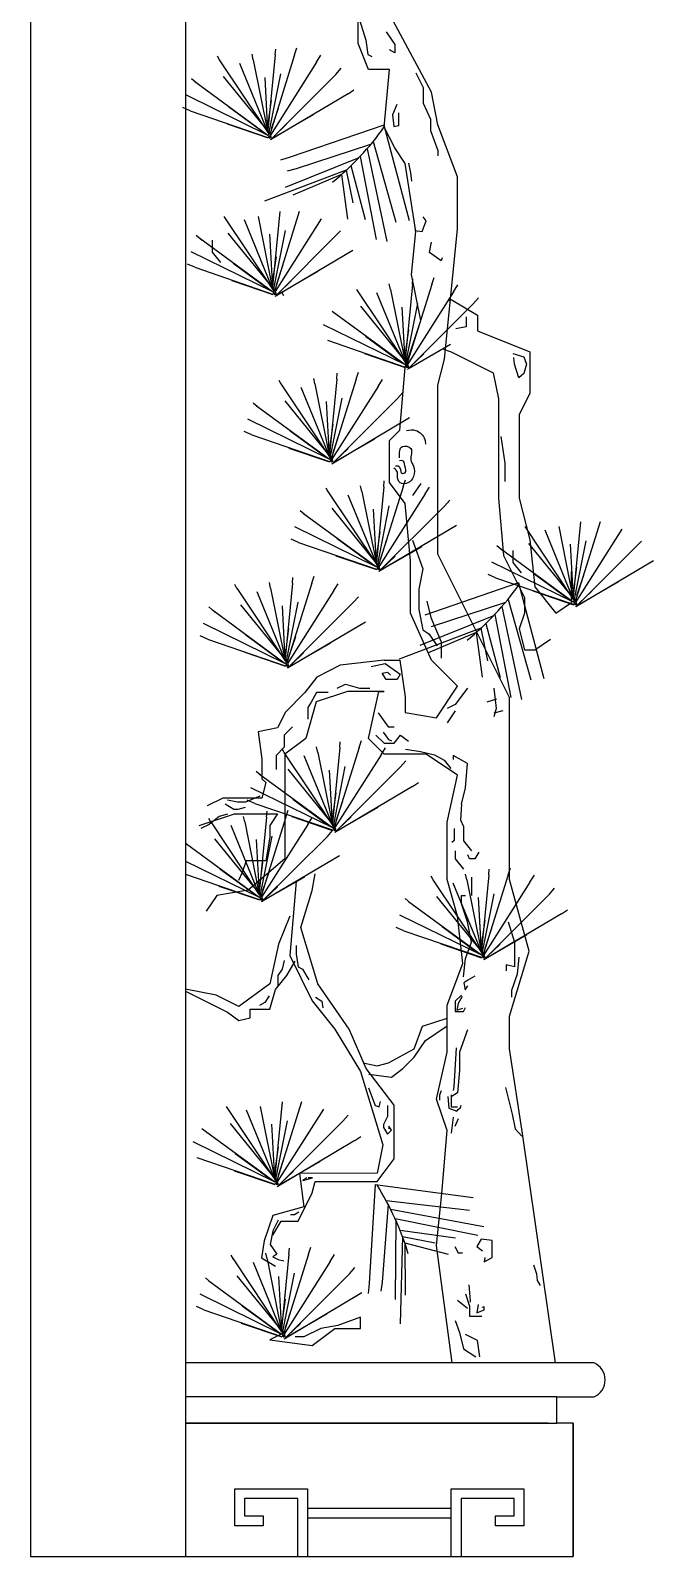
# Model space of a CAD drawing. Extents: x 4395 to 7995, y 4590 to 6990.
# Drawn here: x 4395 to 5033, y 4590 to 6154 of the extents above; entities that cross this region are included whole.
import ezdxf

# ---------------------------------------------------------------- set-up
doc = ezdxf.new("R2010")
doc.units = 0
doc.header["$LTSCALE"] = 60
doc.header["$MEASUREMENT"] = 0
for name, color, linetype in [('3', 3, 'CONTINUOUS'), ('4', 4, 'CONTINUOUS'), ('6', 7, 'CONTINUOUS'), ('7', 7, 'CONTINUOUS')]:
    doc.layers.add(name, color=color, linetype=linetype)

msp = doc.modelspace()

# ---------------------------------------------------------------- linework, layer by layer
at = {"layer": '3', "linetype": 'BYBLOCK'}
for p, q in [((4732.2, 6164.8), (4738.5, 6144)), ((4759.5, 6152.6), (4768.2, 6139.7)), ((4645.6, 6129), (4646.2, 6134.9)), ((4665.6, 6129), (4667.9, 6136.1)), ((4768.2, 6131.1), (4762.8, 6134.3)), ((4768.2, 6139.7), (4768.2, 6131.1)), ((4588.7, 6123.8), (4586.6, 6127.7)), ((4588.4, 6124), (4638.2, 6049.4)), ((4609, 6120.7), (4638.2, 6049.4)), ((4623.2, 6124), (4622, 6129.8)), ((4623.2, 6124), (4638.2, 6049.4)), ((4645.6, 6129), (4638.2, 6051.9)), ((4665.6, 6129), (4640.7, 6049.4)), ((4688, 6121.6), (4640.7, 6046.9)), ((4688, 6121.6), (4692.4, 6128.6)), ((4707.9, 6109.1), (4713.3, 6115.3)), ((4740.6, 6129.4), (4744.7, 6127.3)), ((4560, 6104.7), (4566, 6099.6)), ((4563.5, 6101.7), (4638.2, 6046.9)), ((4592.3, 6106.8), (4640.4, 6047.7)), ((4635, 6105.9), (4637.9, 6050.7)), ((4651, 6109.6), (4638.8, 6048)), ((4707.9, 6109.1), (4640.7, 6042)), ((4789.7, 6110.6), (4797.3, 6095.5)), ((4554.3, 6088.1), (4638.2, 6046.9)), ((4720.3, 6089.2), (4640.7, 6042)), ((4720.3, 6089.2), (4726.3, 6093.3)), ((4797.3, 6095.5), (4797.3, 6079.4)), ((4558.5, 6071.8), (4550.9, 6075.1)), ((4558.5, 6071.8), (4638.2, 6044.5)), ((4597.8, 6076), (4635, 6048.9)), ((4641.6, 6082.7), (4638.6, 6060.6)), ((4648.6, 6074.2), (4641.6, 6053.4)), ((4770.3, 6078.3), (4766, 6067.5)), ((4772.5, 6056.8), (4772.5, 6069.7)), ((4797.3, 6079.4), (4804.8, 6063.2)), ((4596.6, 6058.2), (4638.3, 6044)), ((4642.2, 6043.4), (4684.9, 6067.9)), ((4657.3, 6057.9), (4644, 6045.2)), ((4756.9, 6057.1), (4660.9, 6024.3)), ((4756.9, 6057.1), (4783, 5959.2)), ((4766, 6067.5), (4767.1, 6055.7)), ((4767.1, 6055.7), (4772.5, 6056.8)), ((4804.8, 6063.2), (4804.8, 6051.4)), ((4638.3, 6049.5), (4639.2, 6046.4)), ((4639.2, 6046.4), (4638.9, 6045.2)), ((4638.9, 6045.2), (4640.4, 6043.7)), ((4640.4, 6050.1), (4640.4, 6047.7)), ((4640.4, 6047.7), (4641.3, 6045.2)), ((4640.4, 6045.8), (4641.6, 6045.8)), ((4640.4, 6044), (4640.4, 6045.8)), ((4641.3, 6044), (4640.4, 6044)), ((4641.3, 6045.2), (4641.3, 6044)), ((4743.4, 6037.1), (4667.3, 6012.2)), ((4746.1, 6040.3), (4769.4, 5957.7)), ((4804.8, 6051.4), (4812.4, 6030.9)), ((4660.9, 6024.3), (4651.2, 6021.2)), ((4731.3, 6023.5), (4656, 5993.1)), ((4732.6, 6024.8), (4749.1, 5939.8)), ((4739.8, 6032.9), (4759.9, 5937.7)), ((4812.4, 6030.9), (4812.4, 6025.5)), ((4718.4, 6010.8), (4634.6, 5979)), ((4667.3, 6012.2), (4658.1, 6010)), ((4713.5, 6006.3), (4663.8, 5985.3)), ((4713.5, 6006.3), (4719.7, 5960.8)), ((4718.4, 6010.8), (4725.1, 5977.3)), ((4723.3, 6015.5), (4737.9, 5960.2)), ((4782.2, 6018), (4784.3, 6008.3)), ((4784.3, 6008.3), (4785.4, 5999.7)), ((4593.2, 5963.5), (4643, 5888.9)), ((4613.8, 5960.2), (4643, 5888.9)), ((4628.1, 5963.5), (4643, 5888.9)), ((4650.5, 5968.5), (4643, 5891.4)), ((4670.4, 5968.5), (4645.5, 5888.9)), ((4692.8, 5961), (4645.5, 5886.4)), ((4800.5, 5958.8), (4797.3, 5963.1)), ((4564.8, 5944.2), (4570.9, 5939.1)), ((4597.2, 5946.3), (4645.3, 5887.1)), ((4639.8, 5945.4), (4642.8, 5890.2)), ((4655.8, 5949), (4643.6, 5887.4)), ((4712.7, 5948.6), (4645.5, 5881.4)), ((4788.7, 5949.1), (4796.2, 5948)), ((4796.2, 5948), (4800.5, 5958.8)), ((4559.1, 5927.6), (4643, 5886.4)), ((4568.3, 5941.1), (4643, 5886.4)), ((4581.2, 5939.2), (4581.2, 5926.7)), ((4725.2, 5928.7), (4645.5, 5881.4)), ((4803.8, 5926.4), (4805.9, 5937.2)), ((4563.4, 5911.3), (4555.8, 5914.6)), ((4581.2, 5926.7), (4589.6, 5916.3)), ((4602.6, 5915.5), (4639.8, 5888.3)), ((4646.5, 5922.2), (4643.4, 5900.1)), ((4653.4, 5913.7), (4646.5, 5892.9)), ((4815.6, 5917.8), (4803.8, 5926.4)), ((4816.7, 5921.1), (4815.6, 5917.8)), ((4563.4, 5911.3), (4643, 5883.9)), ((4601.4, 5897.7), (4643.1, 5883.5)), ((4647.1, 5882.9), (4689.7, 5907.4)), ((4662.2, 5897.4), (4648.9, 5884.7)), ((4786.2, 5893.7), (4786.7, 5899.6)), ((4806.1, 5893.7), (4808.5, 5900.8)), ((4643.1, 5888.9), (4644.1, 5885.9)), ((4644.1, 5885.9), (4643.7, 5884.7)), ((4643.7, 5884.7), (4645.3, 5883.2)), ((4645.3, 5889.5), (4645.3, 5887.1)), ((4645.3, 5887.1), (4646.2, 5884.7)), ((4645.3, 5883.5), (4645.3, 5885.3)), ((4645.3, 5885.3), (4646.5, 5885.3)), ((4646.2, 5883.5), (4645.3, 5883.5)), ((4646.2, 5884.7), (4646.2, 5883.5)), ((4654.6, 5882), (4652.5, 5885.9)), ((4728.9, 5888.7), (4778.7, 5814.1)), ((4749.5, 5885.4), (4778.7, 5814.1)), ((4763.8, 5888.7), (4762.5, 5894.5)), ((4763.8, 5888.7), (4778.7, 5814.1)), ((4786.2, 5893.7), (4778.7, 5816.6)), ((4806.1, 5893.7), (4781.2, 5814.1)), ((4828.5, 5886.2), (4781.2, 5811.6)), ((4828.5, 5886.2), (4832.9, 5893.2)), ((4704, 5866.3), (4778.7, 5811.6)), ((4732.9, 5871.5), (4781, 5812.3)), ((4775.5, 5870.6), (4778.5, 5815.4)), ((4791.5, 5874.2), (4779.3, 5812.6)), ((4848.4, 5873.8), (4781.2, 5806.6)), ((4848.4, 5873.8), (4853.8, 5880)), ((4694.8, 5852.8), (4778.7, 5811.6)), ((4841.3, 5850.3), (4830.9, 5848.2)), ((4841.3, 5860.7), (4841.3, 5850.3)), ((4699.1, 5836.5), (4778.7, 5809.1)), ((4738.3, 5840.7), (4775.5, 5813.5)), ((4782.2, 5847.3), (4779.1, 5825.3)), ((4789.1, 5838.9), (4782.2, 5818)), ((4737.1, 5822.9), (4778.8, 5808.7)), ((4782.8, 5808.1), (4825.4, 5832.5)), ((4797.9, 5822.6), (4784.6, 5809.9)), ((4708.7, 5796.7), (4709.2, 5802.7)), ((4728.6, 5796.7), (4731, 5803.9)), ((4778.8, 5814.1), (4779.7, 5811.1)), ((4779.7, 5811.1), (4779.4, 5809.9)), ((4779.4, 5809.9), (4781, 5808.4)), ((4781, 5814.7), (4781, 5812.3)), ((4781, 5812.3), (4781.9, 5809.9)), ((4781, 5810.5), (4782.2, 5810.5)), ((4781, 5808.7), (4781, 5810.5)), ((4781.9, 5808.7), (4781, 5808.7)), ((4781.9, 5809.9), (4781.9, 5808.7)), ((4651.8, 5791.5), (4649.7, 5795.4)), ((4651.5, 5791.8), (4701.3, 5717.2)), ((4672.1, 5788.5), (4701.3, 5717.2)), ((4686.3, 5791.8), (4685.1, 5797.5)), ((4686.3, 5791.8), (4701.3, 5717.2)), ((4708.7, 5796.7), (4701.3, 5719.6)), ((4728.6, 5796.7), (4703.7, 5717.2)), ((4751, 5789.3), (4703.7, 5714.7)), ((4751, 5789.3), (4755.5, 5796.3)), ((4623.1, 5772.5), (4629.1, 5767.3)), ((4655.4, 5774.6), (4703.5, 5715.4)), ((4698, 5773.7), (4701, 5718.5)), ((4714.1, 5777.3), (4701.8, 5715.7)), ((4771, 5776.8), (4703.7, 5709.7)), ((4771, 5776.8), (4776.3, 5783)), ((4617.3, 5755.9), (4701.3, 5714.7)), ((4626.6, 5769.4), (4701.3, 5714.7)), ((4783.4, 5757), (4703.7, 5709.7)), ((4621.6, 5739.5), (4614, 5742.9)), ((4660.9, 5743.8), (4698, 5716.6)), ((4704.7, 5750.4), (4701.7, 5728.4)), ((4711.7, 5742), (4704.7, 5721.1)), ((4621.6, 5739.5), (4701.3, 5712.2)), ((4659.7, 5726), (4701.4, 5711.8)), ((4705.3, 5711.2), (4747.9, 5735.6)), ((4720.4, 5725.7), (4707.1, 5713)), ((4876.8, 5737.8), (4881, 5710.7)), ((4701.4, 5717.2), (4702.3, 5714.2)), ((4702.3, 5714.2), (4702, 5713)), ((4702, 5713), (4703.5, 5711.5)), ((4703.5, 5717.8), (4703.5, 5715.4)), ((4703.5, 5715.4), (4704.4, 5713)), ((4703.5, 5711.8), (4703.5, 5713.6)), ((4703.5, 5713.6), (4704.7, 5713.6)), ((4704.4, 5711.8), (4703.5, 5711.8)), ((4704.4, 5713), (4704.4, 5711.8)), ((4881, 5710.7), (4881, 5691.9)), ((4776.8, 5686.4), (4779.1, 5693.6)), ((4699.9, 5681.2), (4697.8, 5685.1)), ((4699.6, 5681.5), (4749.4, 5606.9)), ((4720.2, 5678.2), (4749.4, 5606.9)), ((4734.4, 5681.5), (4733.2, 5687.2)), ((4734.4, 5681.5), (4749.4, 5606.9)), ((4756.9, 5686.4), (4749.4, 5609.4)), ((4776.8, 5686.4), (4751.9, 5606.9)), ((4799.2, 5679), (4751.9, 5604.4)), ((4756.9, 5686.4), (4757.4, 5692.4)), ((4794.8, 5689.9), (4786.5, 5677.4)), ((4799.2, 5679), (4803.6, 5686)), ((4671.2, 5662.2), (4677.3, 5657)), ((4703.6, 5664.3), (4751.6, 5605.1)), ((4746.2, 5663.4), (4749.1, 5608.2)), ((4762.2, 5667), (4750, 5605.4)), ((4819.1, 5666.6), (4751.9, 5599.4)), ((4819.1, 5666.6), (4824.5, 5672.7)), ((4674.7, 5659.1), (4749.4, 5604.4)), ((4831.5, 5646.7), (4751.9, 5599.4)), ((4958.5, 5650.4), (4951.1, 5573.3)), ((4978.5, 5650.4), (4953.6, 5570.8)), ((4669.7, 5629.2), (4662.1, 5632.6)), ((4665.5, 5645.6), (4749.4, 5604.4)), ((4709, 5633.5), (4746.2, 5606.3)), ((4752.8, 5640.1), (4749.8, 5618.1)), ((4759.8, 5631.7), (4752.8, 5610.8)), ((4786.5, 5631.5), (4796.9, 5602.4)), ((4901.3, 5645.5), (4951.1, 5570.8)), ((4921.9, 5642.2), (4951.1, 5570.8)), ((4936.1, 5645.5), (4951.1, 5570.8)), ((4963.9, 5631), (4951.6, 5569.4)), ((5000.9, 5643), (4953.6, 5568.4)), ((5020.8, 5630.5), (4953.6, 5563.4)), ((4669.7, 5629.2), (4749.4, 5601.9)), ((4707.8, 5615.7), (4749.5, 5601.5)), ((4753.4, 5600.9), (4796.1, 5625.3)), ((4768.5, 5615.4), (4755.2, 5602.7)), ((4872.9, 5626.1), (4878.9, 5621)), ((4876.4, 5623.1), (4951.1, 5568.4)), ((4889.3, 5621.1), (4889.3, 5608.6)), ((4905.2, 5628.3), (4953.3, 5569.1)), ((4947.9, 5627.4), (4950.8, 5572.1)), ((4749.5, 5606.9), (4750.4, 5603.9)), ((4750.4, 5603.9), (4750.1, 5602.7)), ((4750.1, 5602.7), (4751.6, 5601.2)), ((4751.6, 5607.5), (4751.6, 5605.1)), ((4751.6, 5605.1), (4752.5, 5602.7)), ((4751.6, 5601.5), (4751.6, 5603.3)), ((4751.6, 5603.3), (4752.8, 5603.3)), ((4752.5, 5601.5), (4751.6, 5601.5)), ((4752.5, 5602.7), (4752.5, 5601.5)), ((4796.9, 5602.4), (4792.7, 5581.5)), ((4867.2, 5609.5), (4951.1, 5568.4)), ((4889.3, 5608.6), (4897.6, 5598.2)), ((4954.5, 5604.1), (4951.5, 5582.1)), ((5033.2, 5610.6), (4953.6, 5563.4)), ((4606.5, 5582.2), (4604.4, 5586.1)), ((4641, 5582.5), (4639.8, 5588.2)), ((4663.4, 5587.5), (4656, 5510.4)), ((4683.3, 5587.5), (4658.4, 5507.9)), ((4663.4, 5587.5), (4663.9, 5593.4)), ((4683.3, 5587.5), (4685.7, 5594.6)), ((4705.8, 5580), (4710.2, 5587)), ((4894.9, 5587.8), (4799, 5554.9)), ((4871.4, 5593.2), (4863.8, 5596.6)), ((4871.4, 5593.2), (4951.1, 5565.9)), ((4894.9, 5587.8), (4921, 5489.8)), ((4910.7, 5597.5), (4947.9, 5570.3)), ((4961.5, 5595.6), (4954.5, 5574.8)), ((4955.1, 5564.8), (4997.7, 5589.3)), ((4606.2, 5582.5), (4656, 5507.9)), ((4626.8, 5579.2), (4656, 5507.9)), ((4641, 5582.5), (4656, 5507.9)), ((4668.8, 5568), (4656.5, 5506.4)), ((4705.8, 5580), (4658.4, 5505.4)), ((4725.7, 5567.6), (4731, 5573.7)), ((4792.7, 5581.5), (4792.7, 5560.7)), ((4801.1, 5569), (4805.2, 5552.4)), ((4884.2, 5571), (4907.5, 5488.4)), ((4909.5, 5579.6), (4951.2, 5565.4)), ((4951.2, 5570.9), (4952.1, 5567.9)), ((4953.3, 5571.5), (4953.3, 5569.1)), ((4953.3, 5569.1), (4954.2, 5566.7)), ((4970.2, 5579.3), (4956.9, 5566.7)), ((4577.8, 5563.2), (4583.8, 5558)), ((4581.3, 5560.1), (4656, 5505.4)), ((4610.1, 5565.3), (4658.2, 5506.1)), ((4652.8, 5564.4), (4655.7, 5509.2)), ((4725.7, 5567.6), (4658.4, 5500.4)), ((4792.7, 5560.7), (4796.9, 5539.9)), ((4869.3, 5554.1), (4794, 5523.8)), ((4805.2, 5552.4), (4815.6, 5527.4)), ((4881.5, 5567.7), (4805.4, 5542.9)), ((4870.6, 5555.5), (4887.1, 5470.5)), ((4877.9, 5563.5), (4897.9, 5468.3)), ((4952.1, 5567.9), (4951.8, 5566.7)), ((4951.8, 5566.7), (4953.3, 5565.1)), ((4953.3, 5567.3), (4954.5, 5567.3)), ((4953.3, 5565.4), (4953.3, 5567.3)), ((4954.2, 5565.4), (4953.3, 5565.4)), ((4954.2, 5566.7), (4954.2, 5565.4)), ((4572, 5546.6), (4656, 5505.4)), ((4659.4, 5541.1), (4656.4, 5519.1)), ((4738.1, 5547.7), (4658.4, 5500.4)), ((4856.4, 5541.4), (4772.6, 5509.6)), ((4796.9, 5539.9), (4803.1, 5535.7)), ((4851.5, 5536.9), (4801.8, 5516)), ((4851.5, 5536.9), (4857.8, 5491.4)), ((4856.4, 5541.4), (4863.1, 5508)), ((4861.4, 5546.1), (4876, 5490.9)), ((4576.3, 5530.3), (4568.7, 5533.6)), ((4576.3, 5530.3), (4656, 5502.9)), ((4615.6, 5534.5), (4652.8, 5507.3)), ((4666.4, 5532.7), (4659.4, 5511.8)), ((4660, 5501.9), (4702.6, 5526.3)), ((4803.1, 5535.7), (4811.5, 5523.2)), ((4815.6, 5527.4), (4815.6, 5510.7)), ((4614.4, 5516.7), (4656.1, 5502.5)), ((4656.1, 5507.9), (4657, 5504.9)), ((4658.2, 5508.5), (4658.2, 5506.1)), ((4658.2, 5506.1), (4659.1, 5503.7)), ((4675.1, 5516.4), (4661.8, 5503.7)), ((4657, 5504.9), (4656.7, 5503.7)), ((4656.7, 5503.7), (4658.2, 5502.2)), ((4658.2, 5504.3), (4659.4, 5504.3)), ((4658.2, 5502.5), (4658.2, 5504.3)), ((4659.1, 5502.5), (4658.2, 5502.5)), ((4659.1, 5503.7), (4659.1, 5502.5)), ((4744.1, 5502), (4758.4, 5505.3)), ((4755.1, 5495.4), (4760.6, 5496.5)), ((4759.5, 5488.8), (4755.1, 5495.4)), ((4758.4, 5505.3), (4773.8, 5494.3)), ((4760.6, 5496.5), (4763.9, 5493.2)), ((4773.8, 5494.3), (4770.5, 5488.8)), ((4688, 5475.6), (4682.5, 5465.7)), ((4700.1, 5475.6), (4688, 5475.6)), ((4770.5, 5488.8), (4759.5, 5488.8)), ((4842.7, 5479.8), (4830.2, 5463.2)), ((4869.8, 5479.8), (4871.9, 5459)), ((4682.5, 5465.7), (4679.2, 5460.2)), ((4679.2, 5460.2), (4679.2, 5448.1)), ((4830.2, 5463.2), (4821.9, 5459)), ((4872.4, 5468.6), (4862.6, 5465.6)), ((4871.9, 5459), (4869.8, 5450.7)), ((4830.2, 5456.9), (4821.9, 5444.4)), ((4878.8, 5456.6), (4869.6, 5454.4)), ((4748.9, 5431.9), (4757.2, 5423.6)), ((4756.2, 5434.9), (4761.7, 5427.2)), ((4761.7, 5427.2), (4765, 5426.1)), ((4767.6, 5423.6), (4773.9, 5431.9)), ((4773.9, 5431.9), (4782.2, 5425.7)), ((4654.9, 5413.9), (4652.7, 5417.8)), ((4654.5, 5414.1), (4704.3, 5339.5)), ((4689.4, 5414.1), (4688.1, 5419.9)), ((4689.4, 5414.1), (4704.3, 5339.5)), ((4711.8, 5419.1), (4704.3, 5342)), ((4731.7, 5419.1), (4706.8, 5339.5)), ((4754.1, 5411.7), (4706.8, 5337)), ((4711.8, 5419.1), (4712.3, 5425)), ((4731.7, 5419.1), (4734.1, 5426.2)), ((4754.1, 5411.7), (4758.6, 5418.7)), ((4757.2, 5423.6), (4767.6, 5423.6)), ((4779.3, 5417.3), (4794.7, 5415.1)), ((4794.7, 5415.1), (4809, 5411.8)), ((4809, 5411.8), (4818.9, 5406.3)), ((4658.5, 5396.9), (4706.6, 5337.8)), ((4675.1, 5410.8), (4704.3, 5339.5)), ((4701.1, 5396), (4704.1, 5340.8)), ((4717.1, 5399.7), (4704.9, 5338.1)), ((4774, 5399.2), (4706.8, 5332.1)), ((4774, 5399.2), (4779.4, 5405.4)), ((4818.9, 5406.3), (4825.6, 5397.6)), ((4842.7, 5402.8), (4828.1, 5411.1)), ((4828.1, 5411.1), (4828.1, 5406.9)), ((4840.6, 5377.8), (4842.7, 5402.8)), ((4626.1, 5394.8), (4632.2, 5389.7)), ((4629.6, 5391.8), (4704.3, 5337)), ((4786.5, 5379.3), (4792.4, 5383.4)), ((4607.1, 5363.2), (4596.7, 5365.3)), ((4630, 5369.4), (4615.4, 5363.2)), ((4624.7, 5361.9), (4617.1, 5365.2)), ((4620.4, 5378.2), (4704.3, 5337)), ((4663.9, 5366.1), (4701.1, 5339)), ((4707.8, 5372.8), (4704.7, 5350.7)), ((4786.5, 5379.3), (4706.8, 5332.1)), ((4836.5, 5361.1), (4840.6, 5377.8)), ((4596.7, 5350.7), (4588.3, 5348.6)), ((4594.5, 5361.3), (4603.3, 5355.8)), ((4603.3, 5355.8), (4607.7, 5355.8)), ((4615.4, 5363.2), (4607.1, 5363.2)), ((4607.7, 5355.8), (4615.4, 5358)), ((4624.7, 5361.9), (4704.3, 5334.6)), ((4636.8, 5347.8), (4637.3, 5353.8)), ((4656.7, 5347.8), (4659.1, 5355)), ((4714.7, 5364.3), (4707.8, 5343.5)), ((4708.4, 5333.5), (4751, 5358)), ((4577.9, 5340.3), (4569.5, 5336.1)), ((4579.9, 5342.6), (4577.8, 5346.5)), ((4588.3, 5348.6), (4577.9, 5340.3)), ((4579.6, 5342.9), (4629.4, 5268.3)), ((4600.1, 5339.6), (4629.4, 5268.3)), ((4614.4, 5342.9), (4613.1, 5348.6)), ((4614.4, 5342.9), (4629.4, 5268.3)), ((4636.8, 5347.8), (4629.4, 5270.7)), ((4656.7, 5347.8), (4631.8, 5268.3)), ((4679.1, 5340.4), (4631.8, 5265.8)), ((4662.7, 5348.3), (4704.4, 5334.1)), ((4679.1, 5340.4), (4683.6, 5347.4)), ((4699.1, 5327.9), (4704.4, 5334.1)), ((4704.4, 5339.6), (4705.3, 5336.5)), ((4705.3, 5336.5), (4705, 5335.3)), ((4705, 5335.3), (4706.6, 5333.8)), ((4706.6, 5340.2), (4706.6, 5337.8)), ((4706.6, 5337.8), (4707.5, 5335.3)), ((4706.6, 5335.9), (4707.8, 5335.9)), ((4706.6, 5334.1), (4706.6, 5335.9)), ((4707.5, 5334.1), (4706.6, 5334.1)), ((4707.5, 5335.3), (4707.5, 5334.1)), ((4723.5, 5348), (4710.2, 5335.3)), ((4828.9, 5336), (4828.9, 5323.9)), ((4838.5, 5338.2), (4838.5, 5323.6)), ((4553.8, 5321.3), (4557.2, 5318.4)), ((4554.7, 5320.5), (4629.4, 5265.8)), ((4583.5, 5325.7), (4631.6, 5266.5)), ((4626.1, 5324.8), (4629.1, 5269.6)), ((4642.2, 5328.4), (4629.9, 5266.8)), ((4699.1, 5327.9), (4631.8, 5260.8)), ((4828.9, 5323.9), (4826.7, 5321.7)), ((4838.5, 5323.6), (4846.9, 5313.2)), ((4553.8, 5302.8), (4629.4, 5265.8)), ((4711.5, 5308.1), (4631.8, 5260.8)), ((4830.2, 5313.2), (4830.2, 5304.9)), ((4830.2, 5304.9), (4838.5, 5294.5)), ((4844.6, 5304.9), (4843.2, 5309.1)), ((4850.2, 5304.9), (4844.6, 5304.9)), ((4854.4, 5311.9), (4850.2, 5304.9)), ((4553.8, 5289.2), (4629.4, 5263.3)), ((4589, 5294.9), (4626.1, 5267.7)), ((4632.8, 5301.5), (4629.8, 5279.5)), ((4639.7, 5293.1), (4632.8, 5272.2)), ((4633.4, 5262.3), (4676, 5286.7)), ((4807.5, 5283.4), (4805.4, 5287.3)), ((4842, 5283.6), (4840.7, 5289.4)), ((4864.4, 5288.6), (4856.9, 5211.5)), ((4884.3, 5288.6), (4859.4, 5209)), ((4864.4, 5288.6), (4864.9, 5294.5)), ((4884.3, 5288.6), (4886.7, 5295.7)), ((4906.7, 5281.2), (4911.2, 5288.2)), ((4587.8, 5277.1), (4629.5, 5262.9)), ((4648.5, 5276.8), (4635.2, 5264.1)), ((4807.2, 5283.6), (4856.9, 5209)), ((4827.7, 5280.3), (4856.9, 5209)), ((4842, 5283.6), (4856.9, 5209)), ((4846.9, 5286.1), (4846.9, 5277.8)), ((4846.9, 5277.8), (4846.9, 5267.4)), ((4906.7, 5281.2), (4859.4, 5206.5)), ((4926.7, 5268.7), (4932, 5274.9)), ((4629.5, 5268.3), (4630.4, 5265.3)), ((4630.4, 5265.3), (4630.1, 5264.1)), ((4630.1, 5264.1), (4631.6, 5262.6)), ((4631.6, 5268.9), (4631.6, 5266.5)), ((4631.6, 5266.5), (4632.5, 5264.1)), ((4631.6, 5264.7), (4632.8, 5264.7)), ((4631.6, 5262.9), (4631.6, 5264.7)), ((4632.5, 5262.9), (4631.6, 5262.9)), ((4632.5, 5264.1), (4632.5, 5262.9)), ((4778.8, 5264.3), (4784.8, 5259.2)), ((4782.3, 5261.3), (4856.9, 5206.5)), ((4811.1, 5266.4), (4859.2, 5207.3)), ((4836.5, 5259), (4836.5, 5267.4)), ((4836.5, 5267.4), (4840.6, 5267.4)), ((4842.7, 5240.3), (4836.5, 5259)), ((4853.7, 5265.5), (4856.7, 5210.3)), ((4869.8, 5269.2), (4857.5, 5207.6)), ((4926.7, 5268.7), (4859.4, 5201.6)), ((4773, 5247.7), (4856.9, 5206.5)), ((4846.9, 5219.5), (4842.7, 5240.3)), ((4860.4, 5242.3), (4857.4, 5220.2)), ((4939.1, 5248.8), (4859.4, 5201.6)), ((4884.4, 5240.3), (4890.7, 5219.5)), ((4939.1, 5248.8), (4945, 5252.9)), ((4777.3, 5231.4), (4769.7, 5234.7)), ((4777.3, 5231.4), (4856.9, 5204.1)), ((4816.6, 5235.6), (4853.7, 5208.5)), ((4867.3, 5233.8), (4860.4, 5213)), ((4861, 5203), (4903.6, 5227.5)), ((4667.1, 5216.2), (4667.1, 5207.4)), ((4815.3, 5217.8), (4857.1, 5203.6)), ((4840.6, 5202.8), (4846.9, 5219.5)), ((4857.1, 5209.1), (4858, 5206)), ((4859.2, 5209.7), (4859.2, 5207.3)), ((4876.1, 5217.5), (4862.8, 5204.8)), ((4890.7, 5219.5), (4890.7, 5202.8)), ((4655, 5200.8), (4652.8, 5192)), ((4667.1, 5207.4), (4669.3, 5194.2)), ((4669.3, 5194.2), (4673.7, 5192)), ((4838.5, 5184), (4840.6, 5202.8)), ((4858, 5206), (4857.7, 5204.8)), ((4857.7, 5204.8), (4859.2, 5203.3)), ((4859.2, 5207.3), (4860.1, 5204.8)), ((4859.2, 5205.4), (4860.4, 5205.4)), ((4859.2, 5203.6), (4859.2, 5205.4)), ((4860.1, 5203.6), (4859.2, 5203.6)), ((4860.1, 5204.8), (4860.1, 5203.6)), ((4890.7, 5194.5), (4882.3, 5196.5)), ((4882.3, 5196.5), (4882.3, 5190.3)), ((4890.7, 5202.8), (4890.7, 5194.5)), ((4895.2, 5204.1), (4893.7, 5186.7)), ((4652.8, 5192), (4648.4, 5185.4)), ((4648.4, 5185.4), (4648.4, 5174.4)), ((4673.7, 5192), (4680.3, 5181)), ((4843.2, 5180.6), (4839, 5177.8)), ((4839, 5177.8), (4840.4, 5170.8)), ((4850.2, 5184.8), (4843.2, 5180.6)), ((4893.7, 5186.7), (4887.7, 5170.1)), ((4639.6, 5164.5), (4635.2, 5157.9)), ((4686.9, 5163.4), (4693.5, 5159)), ((4836.5, 5165.3), (4830.2, 5159.1)), ((4837.1, 5164.1), (4833.3, 5156.6)), ((4840.4, 5170.8), (4843.2, 5175)), ((4887.7, 5170.1), (4887.7, 5163.4)), ((4635.2, 5157.9), (4629.7, 5154.6)), ((4693.5, 5159), (4694.6, 5152.4)), ((4830.2, 5159.1), (4830.2, 5148.6)), ((4830.2, 5148.6), (4838.5, 5148.6)), ((4833.3, 5156.6), (4831.8, 5149.8)), ((4831.8, 5149.8), (4837.8, 5152)), ((4838.5, 5148.6), (4840.6, 5152.8)), ((4842.7, 5129.9), (4834.4, 5107)), ((4831, 5111.3), (4828.8, 5071.3)), ((4834.4, 5107), (4834.4, 5088.2)), ((4834.4, 5088.2), (4832.3, 5065.3)), ((4741.1, 5070.3), (4748.1, 5052.1)), ((4814.4, 5063.1), (4815.9, 5067.6)), ((4828.8, 5071.3), (4828, 5067.6)), ((4881.6, 5070.6), (4888.4, 5043.4)), ((4652.7, 5056.1), (4645.2, 4979)), ((4672.6, 5056.1), (4647.7, 4976.5)), ((4748.1, 5052.1), (4752.3, 5050.7)), ((4752.3, 5050.7), (4753.7, 5056.3)), ((4760.7, 5052.1), (4760.7, 5041)), ((4814.4, 5057.8), (4814.4, 5063.1)), ((4822.7, 5061.5), (4823.5, 5049.5)), ((4832.3, 5065.3), (4826, 5061.1)), ((4826, 5063.2), (4826, 5050.7)), ((4835.6, 5050.2), (4836.3, 5052.5)), ((4595.4, 5051.1), (4645.2, 4976.5)), ((4616, 5047.8), (4645.2, 4976.5)), ((4630.3, 5051.1), (4645.2, 4976.5)), ((4658, 5036.6), (4645.8, 4975)), ((4695, 5048.6), (4647.7, 4974)), ((4714.9, 5036.2), (4647.7, 4969)), ((4714.9, 5036.2), (4720.3, 5042.4)), ((4760.7, 5041), (4756.5, 5032.6)), ((4823.5, 5049.5), (4831.8, 5046.5)), ((4826, 5050.7), (4832.3, 5050.7)), ((4828.1, 5040.3), (4826, 5023.7)), ((4833, 5038.5), (4829.7, 5030.6)), ((4831.8, 5046.5), (4833.3, 5048)), ((4833.3, 5048), (4835.6, 5050.2)), ((4888.4, 5043.4), (4891.4, 5028.4)), ((4570.5, 5028.7), (4645.2, 4974)), ((4599.4, 5033.9), (4647.4, 4974.7)), ((4642, 5033), (4644.9, 4977.8)), ((4756.5, 5032.6), (4756.5, 5029.8)), ((4756.5, 5029.8), (4760.7, 5022.8)), ((4760.7, 5022.8), (4764.9, 5027)), ((4764.9, 5027), (4762.1, 5031.2)), ((4762.1, 5031.2), (4762.1, 5028.4)), ((4891.4, 5028.4), (4898.2, 5020.8)), ((4561.3, 5015.2), (4645.2, 4974)), ((4648.6, 5009.8), (4645.6, 4987.7)), ((4727.4, 5016.3), (4647.7, 4969)), ((4727.4, 5016.3), (4733.3, 5020.3)), ((4565.5, 4998.9), (4645.2, 4971.5)), ((4604.8, 5003.1), (4642, 4975.9)), ((4655.6, 5001.3), (4648.6, 4980.5)), ((4649.3, 4970.5), (4691.9, 4995)), ((4603.6, 4985.3), (4645.3, 4971.1)), ((4645.3, 4976.5), (4646.2, 4973.5)), ((4647.4, 4977.1), (4647.4, 4974.7)), ((4647.4, 4974.7), (4648.3, 4972.3)), ((4664.4, 4985), (4651.1, 4972.3)), ((4678.2, 4978.1), (4674, 4975.3)), ((4674, 4975.3), (4683.8, 4978.1)), ((4683.8, 4978.1), (4679.6, 4978.1)), ((4646.2, 4973.5), (4645.9, 4972.3)), ((4645.9, 4972.3), (4647.4, 4970.8)), ((4647.4, 4972.9), (4648.6, 4972.9)), ((4647.4, 4971.1), (4647.4, 4972.9)), ((4648.3, 4971.1), (4647.4, 4971.1)), ((4648.3, 4972.3), (4648.3, 4971.1)), ((4748, 4971.1), (4741.8, 4869.9)), ((4748, 4971.1), (4848.5, 4957.9)), ((4665.6, 4940.4), (4669.8, 4943.2)), ((4761.4, 4951.1), (4755.3, 4871.2)), ((4759.4, 4954.8), (4844.6, 4944.8)), ((4763.9, 4946.1), (4859.5, 4928.3)), ((4648.8, 4934.8), (4643.2, 4923.6)), ((4661.4, 4940.4), (4665.6, 4940.4)), ((4768.6, 4936.4), (4853.4, 4919.2)), ((4769.3, 4934.6), (4768.7, 4853.5)), ((4643.2, 4923.6), (4640.4, 4909.7)), ((4776.2, 4917.9), (4773.6, 4828.3)), ((4773.7, 4924.3), (4830.3, 4916.7)), ((4776.2, 4917.9), (4809.6, 4911.3)), ((4778.4, 4911.6), (4778.8, 4857.7)), ((4778.4, 4911.6), (4822.9, 4900)), ((4856.7, 4915.2), (4852.2, 4907.7)), ((4868, 4913.7), (4856.7, 4915.2)), ((4868, 4896.4), (4868, 4913.7)), ((4602.8, 4894.7), (4600.7, 4898.7)), ((4637.4, 4895), (4636.1, 4900.8)), ((4640.4, 4909.7), (4647.4, 4899.9)), ((4647.4, 4899.9), (4643.2, 4897.1)), ((4643.2, 4897.1), (4648.8, 4894.3)), ((4659.8, 4900), (4652.3, 4822.9)), ((4679.7, 4900), (4654.8, 4820.4)), ((4659.8, 4900), (4660.3, 4905.9)), ((4679.7, 4900), (4682.1, 4907.1)), ((4702.1, 4892.5), (4706.5, 4899.6)), ((4829.7, 4907.7), (4833, 4901.2)), ((4833, 4901.2), (4837.6, 4901.2)), ((4852.2, 4907.7), (4858.2, 4903.2)), ((4860.5, 4896.4), (4859.7, 4891.9)), ((4859.7, 4891.9), (4868, 4896.4)), ((4602.5, 4895), (4652.3, 4820.4)), ((4623.1, 4891.7), (4652.3, 4820.4)), ((4637.4, 4895), (4652.3, 4820.4)), ((4648.8, 4894.3), (4654.4, 4892.9)), ((4665.1, 4880.5), (4652.9, 4818.9)), ((4702.1, 4892.5), (4654.8, 4817.9)), ((4722, 4880.1), (4654.8, 4812.9)), ((4722, 4880.1), (4727.4, 4886.3)), ((4910.3, 4888.9), (4913.3, 4879.8)), ((4913.3, 4879.8), (4914.1, 4873)), ((4574.1, 4875.7), (4580.2, 4870.6)), ((4577.6, 4872.6), (4652.3, 4817.9)), ((4606.5, 4877.8), (4654.5, 4818.6)), ((4649.1, 4876.9), (4652, 4821.7)), ((4741.8, 4869.9), (4740.8, 4859.7)), ((4755.3, 4871.2), (4753.9, 4861.9)), ((4844.1, 4868.5), (4845.4, 4852.1)), ((4914.1, 4873), (4917.1, 4867.7)), ((4568.4, 4859.1), (4652.3, 4817.9)), ((4655.8, 4853.7), (4652.7, 4831.6)), ((4734.5, 4860.2), (4654.8, 4812.9)), ((4832.3, 4852.8), (4842.7, 4844.5)), ((4840.6, 4859.1), (4844.8, 4846.6)), ((4845.4, 4852.1), (4845.4, 4850.8)), ((4572.6, 4842.8), (4565.1, 4846.1)), ((4572.6, 4842.8), (4652.3, 4815.4)), ((4611.9, 4847), (4649.1, 4819.8)), ((4662.7, 4845.2), (4655.8, 4824.4)), ((4656.4, 4814.4), (4699, 4838.9)), ((4844.8, 4846.6), (4844.8, 4836.2)), ((4844.8, 4836.2), (4857.3, 4836.2)), ((4853.7, 4848.1), (4852.2, 4839.8)), ((4852.2, 4839.8), (4859.7, 4842.9)), ((4859.7, 4845.9), (4857.5, 4845.1)), ((4859.7, 4842.9), (4859.7, 4845.9)), ((4610.7, 4829.2), (4652.4, 4815)), ((4652.4, 4820.4), (4653.3, 4817.4)), ((4653.3, 4817.4), (4653, 4816.2)), ((4654.5, 4821), (4654.5, 4818.6)), ((4654.5, 4818.6), (4655.4, 4816.2)), ((4671.5, 4828.9), (4658.2, 4816.2)), ((4830.2, 4832), (4834.4, 4819.5)), ((4834.4, 4819.5), (4838.5, 4802.8)), ((4853.1, 4811.2), (4840.6, 4817.4)), ((4653, 4816.2), (4654.5, 4814.7)), ((4654.5, 4816.8), (4655.8, 4816.8)), ((4654.5, 4815), (4654.5, 4816.8)), ((4655.4, 4815), (4654.5, 4815)), ((4655.4, 4816.2), (4655.4, 4815)), ((4838.5, 4802.8), (4851.1, 4794.5)), ((4855.2, 4794.5), (4853.1, 4811.2))]:
    msp.add_line(p, q, dxfattribs=at)
for points in [[(4889.2, 5823.1), (4900.4, 5819.7), (4903, 5811.9), (4900.4, 5802.4), (4895.2, 5798.1), (4890.9, 5811.9), (4890.1, 5818.8)], [(4836.5, 5361.1), (4835.4, 5344.9), (4838.5, 5338.2)], [(4651.8, 4818), (4640.2, 4812.2), (4683.7, 4806.4), (4706.9, 4823.8), (4733, 4823.8), (4733, 4835.3), (4709.8, 4826.7), (4692.4, 4823.8), (4675, 4815.1), (4666.3, 4815.1)], [(4668.7, 4590), (4668.7, 4649.4), (4614.3, 4649.4), (4614.3, 4631.5), (4633.2, 4631.5), (4633.2, 4621.5), (4604.3, 4621.5), (4604.3, 4659.4), (4678.7, 4659.4), (4678.7, 4590)], [(4826.1, 4590), (4826.1, 4659.4), (4900.5, 4659.4), (4900.5, 4621.5), (4871.5, 4621.5), (4871.5, 4631.5), (4890.5, 4631.5), (4890.5, 4649.4), (4836.1, 4649.4), (4836.1, 4590)], [(4678.7, 4639.5), (4826.1, 4639.5)], [(4678.7, 4629.5), (4826.1, 4629.5)]]:
    msp.add_lwpolyline(points, dxfattribs=at)
for centre, start, end in [((4520.7, 6223.9), 309.1847, 324.5199), ((4658.7, 5754.5), 309.1847, 324.5199), ((4503.7, 4816.4), 16.7519, 32.0871)]:
    msp.add_arc(centre, 290.7, start, end, dxfattribs=at)
for points in [[(4780.3, 5744.2), (4789.6, 5744.2), (4798.9, 5734.9), (4799.7, 5729.9)], [(4773.1, 5716.2), (4776, 5727.7), (4784.6, 5725.6), (4784.6, 5714.1), (4787.4, 5707.6), (4787.4, 5696.9), (4781.7, 5690.4), (4773.8, 5690.4), (4770.9, 5697.6), (4770.9, 5701.2), (4767.3, 5705.5)], [(4773.1, 5713.4), (4776, 5713.4), (4778.1, 5708.3), (4778.1, 5700.4), (4776, 5699.7), (4773.8, 5705.5), (4770.9, 5707.6), (4768.8, 5707.6)]]:
    msp.add_spline(points, degree=3, dxfattribs=at)
at = {"layer": '4', "linetype": 'BYBLOCK'}
for p, q in [((4395, 6990), (4395, 4590)), ((4925.5, 4726.8), (4553.8, 4726.8)), ((4395, 4590), (4950.9, 4590))]:
    msp.add_line(p, q, dxfattribs=at)
for points in [[(4932.8, 4788.5), (4899.2, 5023.6), (4885.8, 5110.3), (4885.8, 5143.7), (4905.9, 5210.4), (4885.8, 5283.7), (4885.8, 5390.4), (4885.8, 5403.8), (4885.8, 5470.5), (4812.4, 5617.2), (4812.4, 5697.2), (4812.4, 5790.6), (4819.1, 5817.3), (4832.4, 5950.7), (4832.4, 6004), (4812.4, 6057.4), (4805.7, 6090.7), (4752.3, 6190.8)], [(4822.7, 5877), (4826, 5878.3), (4852.8, 5862.3), (4852.8, 5846.2), (4906.4, 5824.8), (4906.4, 5781.9), (4895.7, 5760.5), (4895.7, 5723), (4895.7, 5674.8), (4906.4, 5631.9), (4911.8, 5583.7), (4933.3, 5556.9), (4949.3, 5567.6), (4949.3, 5599.7)]]:
    msp.add_lwpolyline(points, dxfattribs=at)
msp.add_lwpolyline([(4950.9, 4726.8), (4950.9, 4590), (4950.9, 4726.8), (4934.1, 4726.8), (4934.1, 4753.5), (4972.4, 4753.5, 0.645044), (4972.4, 4788.5), (4932.8, 4788.5)], format="xyb", dxfattribs=at)
at = {"layer": '6', "linetype": 'BYBLOCK'}
for p, q in [((4738.5, 6144), (4740.6, 6129.4)), ((4709.3, 5479.8), (4717.6, 5484)), ((4717.6, 5484), (4732.2, 5479.8)), ((4732.2, 5479.8), (4742.6, 5479.8)), ((4751, 5454.8), (4761.4, 5440.3)), ((4663.4, 5440.3), (4655, 5431.9)), ((4655, 5431.9), (4655, 5419.4)), ((4761.4, 5440.3), (4767.6, 5440.3)), ((4655, 5419.4), (4646.7, 5411.1)), ((4646.7, 5411.1), (4646.7, 5402.8)), ((4646.7, 5402.8), (4646.7, 5396.5))]:
    msp.add_line(p, q, dxfattribs=at)
for points in [[(4553.8, 6990), (4553.8, 4590)], [(4757.4, 6055.1), (4762.7, 6114.1), (4741.3, 6114.1), (4730.6, 6140.8), (4730.6, 6167.6), (4735.9, 6194.4), (4709.1, 6221.2), (4698.4, 6274.8), (4687.7, 6317.6), (4644.8, 6349.8), (4607.2, 6349.8), (4591.1, 6381.9), (4591.1, 6424.8), (4601.9, 6456.9), (4596.5, 6478.4)], [(4757.4, 5508.7), (4773.5, 5508.7), (4778.8, 5471.2), (4778.8, 5455.1), (4811, 5449.7), (4832.5, 5481.9), (4805.7, 5508.7), (4784.2, 5556.9), (4784.2, 5610.5), (4778.8, 5669.4), (4762.7, 5690.8), (4762.7, 5733.7), (4773.5, 5744.4), (4778.8, 5808.7), (4794.9, 5856.9), (4785.4, 5903.8), (4789.6, 5948), (4778.8, 6017.6), (4768.1, 6033.7), (4757.4, 6055.1)], [(4817, 5827.7), (4826, 5824.8), (4868.9, 5803.3), (4874.3, 5776.5), (4874.3, 5739), (4874.3, 5706.9), (4874.3, 5674.8), (4879.6, 5615.8), (4901.1, 5573), (4901.1, 5556.9), (4895.7, 5540.8), (4901.1, 5519.4), (4911.8, 5519.4), (4927.9, 5530.1)], [(4757.4, 5508.7), (4712.3, 5503.4), (4688.3, 5491.4), (4676.2, 5475.4), (4656.2, 5455.4), (4648.1, 5439.3), (4628.1, 5435.3), (4632.1, 5407.3), (4632.1, 5387.2), (4636.1, 5383.2), (4632.1, 5367.2), (4608, 5367.2), (4592, 5367.2), (4575.9, 5359.2)], [(4827.1, 4788.5), (4811, 4908.6), (4816.4, 4962.2), (4821.7, 5026.5), (4811, 5058.7), (4821.7, 5106.9), (4821.7, 5155.1), (4837.8, 5197.9), (4832.5, 5246.2), (4821.7, 5283.7), (4821.7, 5342.6), (4832.5, 5390.8), (4800.3, 5412.2), (4784.2, 5412.2), (4757.4, 5412.2), (4741.3, 5428.3), (4752, 5476.5), (4757.4, 5476.5), (4757.4, 5476.5), (4719.8, 5476.5), (4687.7, 5465.8), (4676.9, 5428.3), (4655.5, 5412.2), (4655.5, 5348), (4655.5, 5305.1), (4618, 5272.9), (4585.8, 5267.6), (4575, 5251.5)], [(4567.9, 5339.1), (4604, 5351.2), (4632.1, 5351.2), (4648.1, 5351.2), (4640.1, 5339.1), (4640.1, 5327.1), (4636.1, 5303.1), (4616.1, 5303.1), (4612, 5291.1), (4608, 5283)], [(4643.1, 4919.3), (4651.8, 4933.8), (4669.2, 4933.8), (4683.7, 4962.7), (4686.6, 4974.3), (4709.8, 4974.3), (4741.7, 4974.3), (4750.3, 4974.3), (4767.7, 4997.5), (4767.7, 5014.8), (4767.7, 5052.5), (4738.8, 5090.1), (4721.4, 5130.6), (4689.5, 5176.9), (4672.1, 5234.8), (4683.7, 5272.5), (4686.6, 5289.8)], [(4667.2, 5281.7), (4660.5, 5205.9), (4683.7, 5159.6), (4706.9, 5130.6), (4733, 5087.2), (4756.1, 5011.9), (4750.3, 4983), (4670.6, 4982.7), (4675, 4948.2), (4643.1, 4939.6), (4634.4, 4913.5), (4631.5, 4896.1), (4646, 4887.5)], [(4660.5, 5246.4), (4648.9, 5217.5), (4640.2, 5176.9), (4608.4, 5153.8), (4585.2, 5165.3), (4553.8, 5171.6)], [(4553.8, 5169.4), (4596.8, 5148), (4608.4, 5139.3), (4619.9, 5142.2), (4619.9, 5150.9), (4640.2, 5150.9), (4646, 5171.1), (4657.6, 5185.6), (4666.3, 5200.1)], [(4735.9, 5095.9), (4750.3, 5093), (4761.9, 5095.9), (4788, 5110.3), (4796.7, 5133.5), (4821.7, 5141.8)], [(4741.7, 5084.3), (4764.8, 5081.4), (4776.4, 5090.1), (4788, 5101.7), (4799.6, 5119), (4821.7, 5133.8)]]:
    msp.add_lwpolyline(points, dxfattribs=at)
at = {"layer": '7', "linetype": 'BYBLOCK'}
for p, q in [((4932.8, 4788.5), (4553.8, 4788.5)), ((4934.1, 4753.5), (4553.8, 4753.5)), ((4553.8, 4726.8), (4934.1, 4726.8))]:
    msp.add_line(p, q, dxfattribs=at)

doc.saveas('drawing.dxf')
